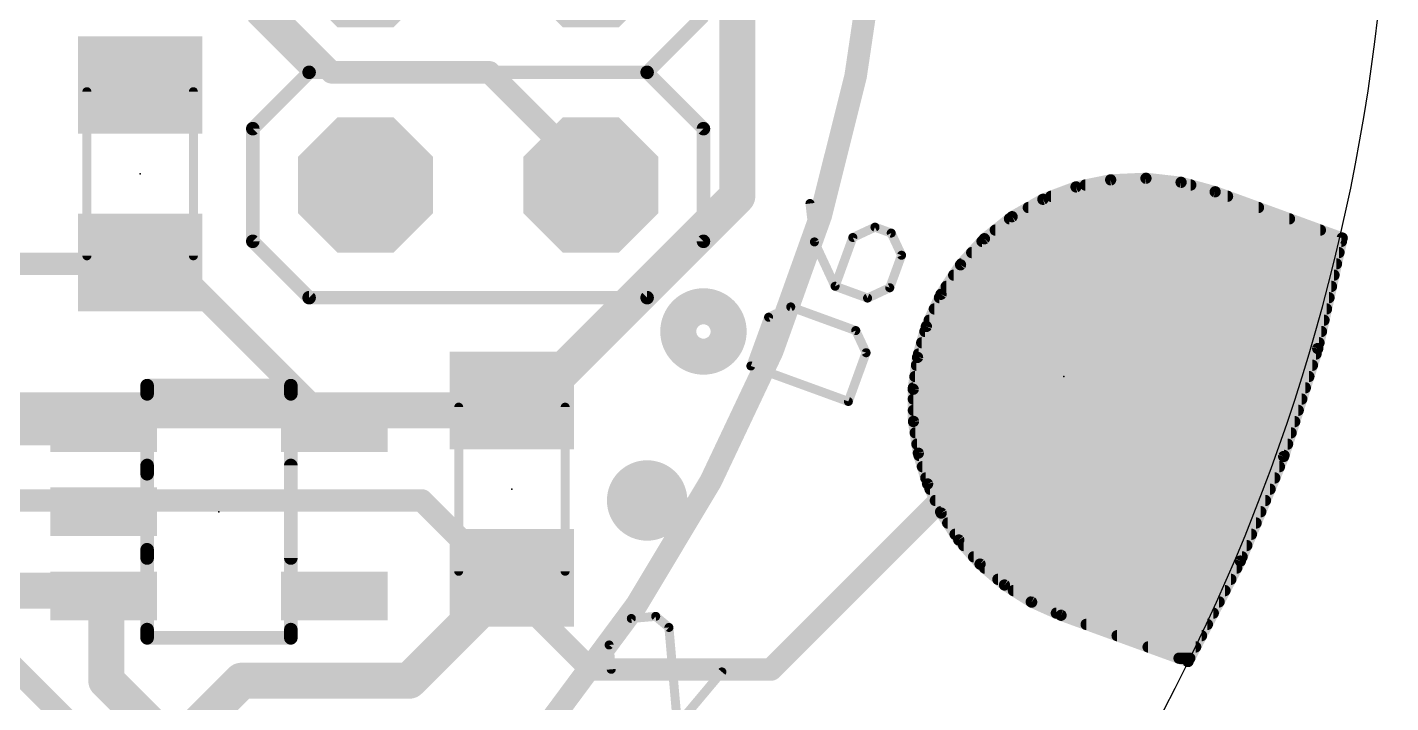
# Model space of a CAD drawing. Extents: x -22.4 to 22.3, y -22.2 to 22.2.
# Drawn here: x 6.86 to 22.23, y -10.28 to -2.67 of the extents above; entities that cross this region are included whole.
import ezdxf

# ---------------------------------------------------------------- set-up
doc = ezdxf.new("R2010")
doc.units = 0
for name, color, linetype in [('1', 12, 'CONTINUOUS'), ('16', 132, 'CONTINUOUS'), ('17', 110, 'CONTINUOUS'), ('18', 110, 'CONTINUOUS'), ('20', 53, 'CONTINUOUS'), ('21', 53, 'CONTINUOUS'), ('23', 53, 'CONTINUOUS'), ('51', 53, 'CONTINUOUS')]:
    doc.layers.add(name, color=color, linetype=linetype)

# ---------------------------------------------------------------- blocks, each defined once
blk = doc.blocks.new('RECT')
blk.add_solid([(-0.5, -0.5), (0.5, -0.5), (-0.5, 0.5), (0.5, 0.5)])
blk = doc.blocks.new('ROUNDP')
at = {"const_width": 0.5}
blk.add_lwpolyline([(0, -0.25, 1), (0, 0.25, 1), (0, -0.25)], format="xyb", dxfattribs=at)
blk = doc.blocks.new('OCTAGONP')
at = {"const_width": 0.5}
blk.add_lwpolyline([(-0.25, -0.1036), (-0.25, 0.1036), (-0.1036, 0.25), (0.1036, 0.25), (0.25, 0.1036), (0.25, -0.1036), (0.1036, -0.25), (-0.1036, -0.25), (-0.25, -0.1036), (-0.25, 0.1036)], dxfattribs=at)
blk = doc.blocks.new('ROUNDV')
at = {"const_width": 0.5}
blk.add_lwpolyline([(0, -0.25, 1), (0, 0.25, 1), (0, -0.25)], format="xyb", dxfattribs=at)

msp = doc.modelspace()

# ---------------------------------------------------------------- linework, layer by layer
at = {"layer": '1'}
for points, const_width in [([(0, -16.51, 0.4142), (16.51, 0)], 0.254), ([(18.6709, -4.4353, 1), (18.6836, -4.4976)], 0.0635), ([(18.6884, -4.4962, 1), (18.6661, -4.4367)], 0.0635), ([(18.7827, -4.4133, 1), (18.7827, -4.4768)], 0.0635), ([(19.0665, -4.3553, 1), (19.0692, -4.4187)], 0.0635), ([(19.0742, -4.4181, 1), (19.0615, -4.3559)], 0.0635), ([(19.4696, -4.3381, 1), (19.4624, -4.4011)], 0.0635), ([(19.4674, -4.4013, 1), (19.4646, -4.3379)], 0.0635), ([(19.8705, -4.3841, 1), (19.8536, -4.4453)], 0.0635), ([(19.8584, -4.4463, 1), (19.8656, -4.3832)], 0.0635), ([(19.9712, -4.4768, 1), (19.9712, -4.4133)], 0.0635), ([(18.2928, -4.5763, 1), (18.3151, -4.6358)], 0.0635), ([(18.3196, -4.6337, 1), (18.2883, -4.5784)], 0.0635), ([(18.395, -4.5403, 1), (18.395, -4.6037)], 0.0635), ([(20.257, -4.4914, 1), (20.2353, -4.5511)], 0.0635), ([(20.2376, -4.5518, 1), (20.2546, -4.4906)], 0.0635), ([(20.3856, -4.6037, 1), (20.3856, -4.5403)], 0.0635), ([(17.9272, -4.7943, 1), (17.9272, -4.8578)], 0.0635), ([(17.9414, -4.7747, 1), (17.9727, -4.8299)], 0.0635), ([(17.9768, -4.8271, 1), (17.9373, -4.7774)], 0.0635), ([(18.1396, -4.6673, 1), (18.1396, -4.7307)], 0.0635), ([(20.7345, -4.7307, 1), (20.7345, -4.6673)], 0.0635), ([(21.0835, -4.8578, 1), (21.0835, -4.7943)], 0.0635), ([(17.7676, -4.9213, 1), (17.7676, -4.9848)], 0.0635), ([(21.4324, -4.9848, 1), (21.4324, -4.9213)], 0.0635), ([(17.618, -5.0483, 1), (17.618, -5.1117)], 0.0635), ([(17.6253, -5.0256, 1), (17.6649, -5.0753)], 0.0635), ([(17.6685, -5.0719, 1), (17.6217, -5.029)], 0.0635), ([(21.7092, -5.0493, 1), (21.6472, -5.0356)], 0.0635), ([(21.6674, -5.0723, 1), (21.6891, -5.0126)], 0.0635), ([(21.6699, -5.1117, 1), (21.6699, -5.0483)], 0.0635), ([(8.2296, -5.318, 1), (8.0264, -5.318)], 0.2032), ([(8.128, -5.2545, 1), (8.128, -5.3815)], 0.127), ([(8.128, -5.3975, 1), (8.128, -5.2705)], 0.127), ([(8.5019, -5.2731, 1), (8.4121, -5.3629)], 0.127), ([(8.457, -5.3815, 1), (8.457, -5.2545)], 0.127), ([(17.5016, -5.1753, 1), (17.5016, -5.2387)], 0.0635), ([(21.6417, -5.2387, 1), (21.6417, -5.1753)], 0.0635), ([(8.0264, -5.334, 1), (8.2296, -5.334)], 0.2032), ([(17.3524, -5.3228, 1), (17.3992, -5.3657)], 0.0635), ([(17.4023, -5.3618, 1), (17.3494, -5.3267)], 0.0635), ([(17.3853, -5.3023, 1), (17.3853, -5.3658)], 0.0635), ([(21.6136, -5.3658, 1), (21.6136, -5.3023)], 0.0635), ([(17.2145, -5.5563, 1), (17.2145, -5.6197)], 0.0635), ([(17.2986, -5.4293, 1), (17.2986, -5.4928)], 0.0635), ([(21.5573, -5.6197, 1), (21.5573, -5.5563)], 0.0635), ([(21.5854, -5.4928, 1), (21.5854, -5.4293)], 0.0635), ([(17.1384, -5.6833, 1), (17.1384, -5.7467)], 0.0635), ([(17.1294, -5.6591, 1), (17.1823, -5.6942)], 0.0635), ([(17.1847, -5.6898, 1), (17.127, -5.6635)], 0.0635), ([(21.5291, -5.7467, 1), (21.5291, -5.6833)], 0.0635), ([(17.0805, -5.8103, 1), (17.0805, -5.8738)], 0.0635), ([(21.501, -5.8738, 1), (21.501, -5.8103)], 0.0635), ([(17.0211, -6.048, 1), (16.96, -6.0306)], 0.0635), ([(17.0226, -5.9373, 1), (17.0226, -6.0008)], 0.0635), ([(21.4728, -6.0008, 1), (21.4728, -5.9373)], 0.0635), ([(16.9744, -6.0643, 1), (16.9744, -6.1277)], 0.0635), ([(16.9617, -6.0262, 1), (17.0195, -6.0525)], 0.0635), ([(21.4446, -6.1277, 1), (21.4446, -6.0643)], 0.0635), ([(16.902, -6.3183, 1), (16.902, -6.3818)], 0.0635), ([(16.9382, -6.1913, 1), (16.9382, -6.2547)], 0.0635), ([(21.371, -6.2814, 1), (21.433, -6.2952)], 0.0635), ([(21.4323, -6.2978, 1), (21.3717, -6.2787)], 0.0635), ([(21.3826, -6.3818, 1), (21.3826, -6.3183)], 0.0635), ([(21.4165, -6.2547, 1), (21.4165, -6.1913)], 0.0635), ([(16.8791, -6.4453, 1), (16.8791, -6.5088)], 0.0635), ([(16.8607, -6.3791, 1), (16.9218, -6.3965)], 0.0635), ([(16.9227, -6.3921, 1), (16.8598, -6.3836)], 0.0635), ([(21.3425, -6.5088, 1), (21.3425, -6.4453)], 0.0635), ([(16.8619, -6.5723, 1), (16.8619, -6.6357)], 0.0635), ([(21.3025, -6.6357, 1), (21.3025, -6.5723)], 0.0635), ([(16.8742, -6.7467, 1), (16.8107, -6.7472)], 0.0635), ([(16.811, -6.7427, 1), (16.874, -6.7512)], 0.0635), ([(16.8447, -6.6993, 1), (16.8447, -6.7628)], 0.0635), ([(21.2624, -6.7628, 1), (21.2624, -6.6993)], 0.0635), ([(16.8434, -6.8263, 1), (16.8434, -6.8898)], 0.0635), ([(21.2224, -6.8898, 1), (21.2224, -6.8263)], 0.0635), ([(7.717, -7.2796, 1), (7.717, -7.0764)], 0.2032), ([(10.2721, -7.2229, 1), (10.3619, -7.1331)], 0.127), ([(16.8444, -6.9533, 1), (16.8444, -7.0168)], 0.0635), ([(16.8768, -7.1046, 1), (16.814, -7.1141)], 0.0635), ([(16.8458, -7.0803, 1), (16.8458, -7.1437)], 0.0635), ([(21.1423, -7.1437, 1), (21.1423, -7.0803)], 0.0635), ([(21.1823, -7.0168, 1), (21.1823, -6.9533)], 0.0635), ([(16.8136, -7.1096, 1), (16.8771, -7.1091)], 0.0635), ([(16.8651, -7.2073, 1), (16.8651, -7.2708)], 0.0635), ([(21.1023, -7.2708, 1), (21.1023, -7.2073)], 0.0635), ([(16.8844, -7.3343, 1), (16.8844, -7.3978)], 0.0635), ([(21.0622, -7.3978, 1), (21.0622, -7.3343)], 0.0635), ([(16.9302, -7.4585, 1), (16.8694, -7.4768)], 0.0635), ([(16.8684, -7.4724, 1), (16.9312, -7.4629)], 0.0635), ([(16.9075, -7.4613, 1), (16.9075, -7.5248)], 0.0635), ([(20.988, -7.4957, 1), (21.0486, -7.5148)], 0.0635), ([(21.0476, -7.5174, 1), (20.989, -7.4931)], 0.0635), ([(21.0222, -7.5248, 1), (21.0222, -7.4613)], 0.0635), ([(16.9458, -7.5883, 1), (16.9458, -7.6517)], 0.0635), ([(16.9842, -7.7153, 1), (16.9842, -7.7788)], 0.0635), ([(20.9182, -7.7788, 1), (20.9182, -7.7153)], 0.0635), ([(20.9708, -7.6517, 1), (20.9708, -7.5883)], 0.0635), ([(17.0334, -7.8011, 1), (16.9759, -7.828)], 0.0635), ([(16.9743, -7.8237, 1), (17.035, -7.8054)], 0.0635), ([(17.0324, -7.8423, 1), (17.0324, -7.9058)], 0.0635), ([(20.8656, -7.9058, 1), (20.8656, -7.8423)], 0.0635), ([(17.0916, -7.9693, 1), (17.0916, -8.0328)], 0.0635), ([(20.813, -8.0328, 1), (20.813, -7.9693)], 0.0635), ([(17.1508, -8.0962, 1), (17.1508, -8.1598)], 0.0635), ([(17.1844, -8.1256, 1), (17.1312, -8.1604)], 0.0635), ([(17.129, -8.1564, 1), (17.1866, -8.1296)], 0.0635), ([(20.7604, -8.1598, 1), (20.7604, -8.0962)], 0.0635), ([(17.231, -8.2233, 1), (17.231, -8.2868)], 0.0635), ([(20.7078, -8.2868, 1), (20.7078, -8.2233)], 0.0635), ([(17.3141, -8.3502, 1), (17.3141, -8.4138)], 0.0635), ([(17.38, -8.4253, 1), (17.3323, -8.4673)], 0.0635), ([(17.3296, -8.4637, 1), (17.3827, -8.4289)], 0.0635), ([(17.4114, -8.4772, 1), (17.4114, -8.5408)], 0.0635), ([(20.6026, -8.5408, 1), (20.6026, -8.4772)], 0.0635), ([(20.6552, -8.4138, 1), (20.6552, -8.3502)], 0.0635), ([(17.5232, -8.6043, 1), (17.5232, -8.6678)], 0.0635), ([(20.5499, -8.6678, 1), (20.5499, -8.6043)], 0.0635), ([(12.3908, -8.9458, 1), (12.2472, -8.8022)], 0.2032), ([(17.6162, -8.6941, 1), (17.575, -8.7425)], 0.0635), ([(17.5718, -8.7393, 1), (17.6195, -8.6973)], 0.0635), ([(17.6481, -8.7312, 1), (17.6481, -8.7948)], 0.0635), ([(20.489, -8.7948, 1), (20.489, -8.7312)], 0.0635), ([(20.5006, -8.6721, 1), (20.5593, -8.6964)], 0.0635), ([(20.5581, -8.6989, 1), (20.5018, -8.6696)], 0.0635), ([(7.747, -8.9154, 1), (7.747, -9.1186)], 0.2032), ([(7.8486, -9.017, 1), (7.6454, -9.017)], 0.2032), ([(7.7919, -9.0619, 1), (7.7021, -8.9721)], 0.127), ([(7.747, -9.1186, 1), (7.747, -8.9154)], 0.2032), ([(7.874, -9.1186, 1), (7.874, -8.9154)], 0.2032), ([(17.797, -8.8582, 1), (17.797, -8.9218)], 0.0635), ([(17.8883, -8.9266, 1), (17.8544, -8.9803)], 0.0635), ([(17.8508, -8.9776, 1), (17.892, -8.9293)], 0.0635), ([(20.4229, -8.9218, 1), (20.4229, -8.8582)], 0.0635), ([(7.7805, -9.047, 1), (7.6535, -9.047)], 0.127), ([(7.6721, -9.0021, 1), (7.7619, -9.0919)], 0.127), ([(7.6535, -9.078, 1), (7.7805, -9.078)], 0.127), ([(17.972, -8.9853, 1), (17.972, -9.0488)], 0.0635), ([(20.3567, -9.0488, 1), (20.3567, -8.9853)], 0.0635), ([(18.1731, -9.1122, 1), (18.1731, -9.1758)], 0.0635), ([(18.1908, -9.118, 1), (18.1649, -9.1759)], 0.0635), ([(18.1609, -9.1738, 1), (18.1948, -9.1201)], 0.0635), ([(18.4553, -9.2393, 1), (18.4553, -9.3028)], 0.0635), ([(20.2245, -9.3028, 1), (20.2245, -9.2393)], 0.0635), ([(20.2906, -9.1758, 1), (20.2906, -9.1122)], 0.0635), ([(18.5195, -9.265, 1), (18.4978, -9.3247)], 0.0635), ([(18.4957, -9.3239, 1), (18.5216, -9.2659)], 0.0635), ([(18.792, -9.3662, 1), (18.792, -9.4298)], 0.0635), ([(20.1584, -9.4298, 1), (20.1584, -9.3662)], 0.0635), ([(19.1409, -9.4932, 1), (19.1409, -9.5568)], 0.0635), ([(20.0923, -9.5568, 1), (20.0923, -9.4932)], 0.0635), ([(19.4898, -9.6203, 1), (19.4898, -9.6838)], 0.0635), ([(20.0262, -9.6838, 1), (20.0262, -9.6203)], 0.0635), ([(7.8188, -9.9612, 1), (7.6752, -10.1048)], 0.2032), ([(9.271, -9.9314, 1), (9.271, -10.1346)], 0.2032), ([(9.3428, -10.1048, 1), (9.1992, -9.9612)], 0.2032), ([(11.16, -10.1346, 1), (11.16, -9.9314)], 0.2032), ([(19.8388, -9.7472, 1), (19.8388, -9.8108)], 0.0635), ([(19.9126, -9.8015, 1), (19.9689, -9.8308)], 0.0635), ([(19.9299, -9.8459, 1), (19.9516, -9.7863)], 0.0635), ([(19.9601, -9.8108, 1), (19.9601, -9.7472)], 0.0635), ([(7.6454, -10.033, 1), (7.8486, -10.033)], 0.2032), ([(11.0882, -9.9612, 1), (11.2318, -10.1048)], 0.2032)]:
    msp.add_lwpolyline(points, format="xyb", dxfattribs=dict(at, const_width=const_width))
for points, const_width in [([(18.6773, -4.4665), (18.3039, -4.606)], 0.127), ([(19.0678, -4.387), (18.6773, -4.4665)], 0.127), ([(18.7827, -4.445), (19.9712, -4.445)], 0.127), ([(19.466, -4.3696), (19.0678, -4.387)], 0.127), ([(19.862, -4.4147), (19.466, -4.3696)], 0.127), ([(20.2461, -4.5212), (19.862, -4.4147)], 0.127), ([(18.3039, -4.606), (17.957, -4.8023)], 0.127), ([(18.395, -4.572), (20.3856, -4.572)], 0.127), ([(21.6782, -5.0425), (20.2461, -4.5212)], 0.127), ([(17.957, -4.8023), (17.6451, -5.0504)], 0.127), ([(17.9272, -4.826), (21.0835, -4.826)], 0.127), ([(18.1396, -4.699), (20.7345, -4.699)], 0.127), ([(17.7676, -4.953), (21.4324, -4.953)], 0.127), ([(17.6451, -5.0504), (17.3758, -5.3443)], 0.127), ([(17.618, -5.08), (21.6699, -5.08)], 0.127), ([(21.402, -6.2883), (21.6782, -5.0425)], 0.127), ([(6.096, -5.334), (8.128, -5.334)], 0.254), ([(8.128, -5.334), (8.128, -5.318)], 0.4064), ([(8.457, -5.318), (8.128, -5.318)], 0.254), ([(10.317, -7.178), (8.457, -5.318)], 0.254), ([(17.5016, -5.207), (21.6417, -5.207)], 0.127), ([(17.3758, -5.3443), (17.1559, -5.6766)], 0.127), ([(17.3853, -5.334), (21.6136, -5.334)], 0.127), ([(17.2145, -5.588), (21.5573, -5.588)], 0.127), ([(17.2986, -5.461), (21.5854, -5.461)], 0.127), ([(17.1559, -5.6766), (16.9906, -6.0393)], 0.127), ([(17.1384, -5.715), (21.5291, -5.715)], 0.127), ([(17.0805, -5.842), (21.501, -5.842)], 0.127), ([(16.9906, -6.0393), (16.8912, -6.3878)], 0.127), ([(17.0226, -5.969), (21.4728, -5.969)], 0.127), ([(16.9744, -6.096), (21.4446, -6.096)], 0.127), ([(16.902, -6.35), (21.3826, -6.35)], 0.127), ([(16.9382, -6.223), (21.4165, -6.223)], 0.127), ([(21.0183, -7.5053), (21.402, -6.2883)], 0.127), ([(16.8912, -6.3878), (16.8425, -6.747)], 0.127), ([(16.8791, -6.477), (21.3425, -6.477)], 0.127), ([(16.8619, -6.604), (21.3025, -6.604)], 0.127), ([(16.8425, -6.747), (16.8454, -7.1094)], 0.127), ([(16.8447, -6.731), (21.2624, -6.731)], 0.127), ([(16.8434, -6.858), (21.2224, -6.858)], 0.127), ([(6.604, -7.178), (7.717, -7.178)], 0.4064), ([(16.8444, -6.985), (21.1823, -6.985)], 0.127), ([(16.8454, -7.1094), (16.8998, -7.4676)], 0.127), ([(16.8458, -7.112), (21.1423, -7.112)], 0.127), ([(16.8651, -7.239), (21.1023, -7.239)], 0.127), ([(16.8844, -7.366), (21.0622, -7.366)], 0.127), ([(16.8998, -7.4676), (17.0047, -7.8145)], 0.127), ([(16.9075, -7.493), (21.0222, -7.493)], 0.127), ([(20.53, -8.6842), (21.0183, -7.5053)], 0.127), ([(16.9458, -7.62), (20.9708, -7.62)], 0.127), ([(16.9842, -7.747), (20.9182, -7.747)], 0.127), ([(17.0047, -7.8145), (17.1578, -8.143)], 0.127), ([(17.0324, -7.874), (20.8656, -7.874)], 0.127), ([(17.0916, -8.001), (20.813, -8.001)], 0.127), ([(17.1508, -8.128), (20.7604, -8.128)], 0.127), ([(17.1578, -8.143), (17.3561, -8.4463)], 0.127), ([(17.231, -8.255), (20.7078, -8.255)], 0.127), ([(17.3141, -8.382), (20.6552, -8.382)], 0.127), ([(17.3561, -8.4463), (17.5956, -8.7183)], 0.127), ([(17.4114, -8.509), (20.6026, -8.509)], 0.127), ([(17.5232, -8.636), (20.5499, -8.636)], 0.127), ([(11.16, -10.033), (12.319, -8.874)], 0.4064), ([(17.5956, -8.7183), (17.8714, -8.9534)], 0.127), ([(17.6481, -8.763), (20.489, -8.763)], 0.127), ([(19.9407, -9.8161), (20.53, -8.6842)], 0.127), ([(7.747, -9.017), (6.604, -9.017)], 0.4064), ([(7.874, -9.017), (7.747, -9.017)], 0.4064), ([(7.747, -9.017), (7.747, -10.033)], 0.4064), ([(7.747, -9.017), (7.717, -9.047)], 0.254), ([(17.797, -8.89), (20.4229, -8.89)], 0.127), ([(17.8714, -8.9534), (18.1778, -9.1469)], 0.127), ([(7.717, -9.047), (7.717, -9.078)], 0.254), ([(17.972, -9.017), (20.3567, -9.017)], 0.127), ([(18.1731, -9.144), (20.2906, -9.144)], 0.127), ([(18.1778, -9.1469), (18.5087, -9.2949)], 0.127), ([(18.4553, -9.271), (20.2245, -9.271)], 0.127), ([(18.5087, -9.2949), (19.9407, -9.8161)], 0.127), ([(18.792, -9.398), (20.1584, -9.398)], 0.127), ([(19.1409, -9.525), (20.0923, -9.525)], 0.127), ([(19.4898, -9.652), (20.0262, -9.652)], 0.127), ([(7.747, -10.033), (8.509, -10.795)], 0.4064), ([(8.509, -10.795), (9.271, -10.033)], 0.4064), ([(9.271, -10.033), (11.16, -10.033)], 0.4064), ([(19.8388, -9.779), (19.9601, -9.779)], 0.127)]:
    msp.add_lwpolyline(points, dxfattribs=dict(at, const_width=const_width))
at = {"layer": '16'}
for points, const_width in [([(14.859, -4.572), (14.859, 6.096)], 0.4064), ([(8.509, -1.397), (10.287, -3.175)], 0.254), ([(10.287, -3.175), (12.065, -3.175)], 0.254), ([(12.065, -3.175), (13.208, -4.318)], 0.254), ([(13.208, -4.318), (13.208, -4.445)], 0.254), ([(12.446, -6.985), (14.859, -4.572)], 0.4064), ([(18.6773, -4.4665), (18.3039, -4.606)], 0.127), ([(19.0678, -4.387), (18.6773, -4.4665)], 0.127), ([(18.7827, -4.445), (19.9712, -4.445)], 0.127), ([(19.466, -4.3696), (19.0678, -4.387)], 0.127), ([(19.862, -4.4147), (19.466, -4.3696)], 0.127), ([(20.2461, -4.5212), (19.862, -4.4147)], 0.127), ([(18.3039, -4.606), (17.957, -4.8023)], 0.127), ([(18.395, -4.572), (20.3856, -4.572)], 0.127), ([(21.6782, -5.0425), (20.2461, -4.5212)], 0.127), ([(17.957, -4.8023), (17.6451, -5.0504)], 0.127), ([(17.9272, -4.826), (21.0835, -4.826)], 0.127), ([(18.1396, -4.699), (20.7345, -4.699)], 0.127), ([(17.7676, -4.953), (21.4324, -4.953)], 0.127), ([(17.6451, -5.0504), (17.3758, -5.3443)], 0.127), ([(17.618, -5.08), (21.6699, -5.08)], 0.127), ([(21.402, -6.2883), (21.6782, -5.0425)], 0.127), ([(17.5016, -5.207), (21.6417, -5.207)], 0.127), ([(17.3758, -5.3443), (17.1559, -5.6766)], 0.127), ([(17.3853, -5.334), (21.6136, -5.334)], 0.127), ([(17.2145, -5.588), (21.5573, -5.588)], 0.127), ([(17.2986, -5.461), (21.5854, -5.461)], 0.127), ([(17.1559, -5.6766), (16.9906, -6.0393)], 0.127), ([(17.1384, -5.715), (21.5291, -5.715)], 0.127), ([(17.0805, -5.842), (21.501, -5.842)], 0.127), ([(16.9906, -6.0393), (16.8912, -6.3878)], 0.127), ([(17.0226, -5.969), (21.4728, -5.969)], 0.127), ([(16.9744, -6.096), (21.4446, -6.096)], 0.127), ([(16.902, -6.35), (21.3826, -6.35)], 0.127), ([(16.9382, -6.223), (21.4165, -6.223)], 0.127), ([(21.0183, -7.5053), (21.402, -6.2883)], 0.127), ([(16.8912, -6.3878), (16.8425, -6.747)], 0.127), ([(16.8791, -6.477), (21.3425, -6.477)], 0.127), ([(15.24, -9.906), (18.542, -6.604)], 0.254), ([(16.8619, -6.604), (21.3025, -6.604)], 0.127), ([(18.542, -6.604), (18.669, -6.604)], 0.254), ([(16.8425, -6.747), (16.8454, -7.1094)], 0.127), ([(16.8447, -6.731), (21.2624, -6.731)], 0.127), ([(5.461, -6.985), (12.446, -6.985)], 0.4064), ([(16.8434, -6.858), (21.2224, -6.858)], 0.127), ([(16.8444, -6.985), (21.1823, -6.985)], 0.127), ([(16.8454, -7.1094), (16.8998, -7.4676)], 0.127), ([(16.8458, -7.112), (21.1423, -7.112)], 0.127), ([(16.8651, -7.239), (21.1023, -7.239)], 0.127), ([(16.8844, -7.366), (21.0622, -7.366)], 0.127), ([(16.8998, -7.4676), (17.0047, -7.8145)], 0.127), ([(16.9075, -7.493), (21.0222, -7.493)], 0.127), ([(20.53, -8.6842), (21.0183, -7.5053)], 0.127), ([(16.9458, -7.62), (20.9708, -7.62)], 0.127), ([(16.9842, -7.747), (20.9182, -7.747)], 0.127), ([(17.0047, -7.8145), (17.1578, -8.143)], 0.127), ([(17.0324, -7.874), (20.8656, -7.874)], 0.127), ([(11.303, -8.001), (4.699, -8.001)], 0.254), ([(11.303, -8.001), (13.208, -9.906)], 0.254), ([(17.0916, -8.001), (20.813, -8.001)], 0.127), ([(17.1508, -8.128), (20.7604, -8.128)], 0.127), ([(17.1578, -8.143), (17.3561, -8.4463)], 0.127), ([(17.231, -8.255), (20.7078, -8.255)], 0.127), ([(9.525, -12.7), (5.334, -8.509)], 0.254), ([(17.3141, -8.382), (20.6552, -8.382)], 0.127), ([(17.3561, -8.4463), (17.5956, -8.7183)], 0.127), ([(17.4114, -8.509), (20.6026, -8.509)], 0.127), ([(17.5232, -8.636), (20.5499, -8.636)], 0.127), ([(17.5956, -8.7183), (17.8714, -8.9534)], 0.127), ([(17.6481, -8.763), (20.489, -8.763)], 0.127), ([(19.9407, -9.8161), (20.53, -8.6842)], 0.127), ([(17.797, -8.89), (20.4229, -8.89)], 0.127), ([(17.8714, -8.9534), (18.1778, -9.1469)], 0.127), ([(17.972, -9.017), (20.3567, -9.017)], 0.127), ([(18.1731, -9.144), (20.2906, -9.144)], 0.127), ([(18.1778, -9.1469), (18.5087, -9.2949)], 0.127), ([(18.4553, -9.271), (20.2245, -9.271)], 0.127), ([(18.5087, -9.2949), (19.9407, -9.8161)], 0.127), ([(18.792, -9.398), (20.1584, -9.398)], 0.127), ([(19.1409, -9.525), (20.0923, -9.525)], 0.127), ([(19.4898, -9.652), (20.0262, -9.652)], 0.127), ([(13.208, -9.906), (15.24, -9.906)], 0.254), ([(19.8388, -9.779), (19.9601, -9.779)], 0.127)]:
    msp.add_lwpolyline(points, dxfattribs=dict(at, const_width=const_width))
for points, const_width in [([(0, -16.51, 0.4142), (16.51, 0)], 0.254), ([(10.287, -3.1115, 1), (10.287, -3.2385)], 0.127), ([(10.2421, -3.2199, 1), (10.3319, -3.1301)], 0.127), ([(12.1099, -3.1301, 1), (12.0201, -3.2199)], 0.127), ([(12.065, -3.2385, 1), (12.065, -3.1115)], 0.127), ([(13.2715, -4.318, 1), (13.1445, -4.318)], 0.127), ([(13.1631, -4.3629, 1), (13.2529, -4.2731)], 0.127), ([(13.1445, -4.445, 1), (13.2715, -4.445)], 0.127), ([(14.9308, -4.6438, 1), (14.7872, -4.5002)], 0.2032), ([(18.6709, -4.4353, 1), (18.6836, -4.4976)], 0.0635), ([(18.6884, -4.4962, 1), (18.6661, -4.4367)], 0.0635), ([(18.7827, -4.4133, 1), (18.7827, -4.4768)], 0.0635), ([(19.0665, -4.3553, 1), (19.0692, -4.4187)], 0.0635), ([(19.0742, -4.4181, 1), (19.0615, -4.3559)], 0.0635), ([(19.4696, -4.3381, 1), (19.4624, -4.4011)], 0.0635), ([(19.4674, -4.4013, 1), (19.4646, -4.3379)], 0.0635), ([(19.8705, -4.3841, 1), (19.8536, -4.4453)], 0.0635), ([(19.8584, -4.4463, 1), (19.8656, -4.3832)], 0.0635), ([(19.9712, -4.4768, 1), (19.9712, -4.4133)], 0.0635), ([(14.7574, -4.572, 1), (14.9606, -4.572)], 0.2032), ([(18.2928, -4.5763, 1), (18.3151, -4.6358)], 0.0635), ([(18.3196, -4.6337, 1), (18.2883, -4.5784)], 0.0635), ([(18.395, -4.5403, 1), (18.395, -4.6037)], 0.0635), ([(20.257, -4.4914, 1), (20.2353, -4.5511)], 0.0635), ([(20.2376, -4.5518, 1), (20.2546, -4.4906)], 0.0635), ([(20.3856, -4.6037, 1), (20.3856, -4.5403)], 0.0635), ([(17.9272, -4.7943, 1), (17.9272, -4.8578)], 0.0635), ([(17.9414, -4.7747, 1), (17.9727, -4.8299)], 0.0635), ([(17.9768, -4.8271, 1), (17.9373, -4.7774)], 0.0635), ([(18.1396, -4.6673, 1), (18.1396, -4.7307)], 0.0635), ([(20.7345, -4.7307, 1), (20.7345, -4.6673)], 0.0635), ([(21.0835, -4.8578, 1), (21.0835, -4.7943)], 0.0635), ([(17.7676, -4.9213, 1), (17.7676, -4.9848)], 0.0635), ([(21.4324, -4.9848, 1), (21.4324, -4.9213)], 0.0635), ([(17.618, -5.0483, 1), (17.618, -5.1117)], 0.0635), ([(17.6253, -5.0256, 1), (17.6649, -5.0753)], 0.0635), ([(17.6685, -5.0719, 1), (17.6217, -5.029)], 0.0635), ([(21.7092, -5.0493, 1), (21.6472, -5.0356)], 0.0635), ([(21.6674, -5.0723, 1), (21.6891, -5.0126)], 0.0635), ([(21.6699, -5.1117, 1), (21.6699, -5.0483)], 0.0635), ([(17.5016, -5.1753, 1), (17.5016, -5.2387)], 0.0635), ([(21.6417, -5.2387, 1), (21.6417, -5.1753)], 0.0635), ([(17.3524, -5.3228, 1), (17.3992, -5.3657)], 0.0635), ([(17.4023, -5.3618, 1), (17.3494, -5.3267)], 0.0635), ([(17.3853, -5.3023, 1), (17.3853, -5.3658)], 0.0635), ([(21.6136, -5.3658, 1), (21.6136, -5.3023)], 0.0635), ([(17.2145, -5.5563, 1), (17.2145, -5.6197)], 0.0635), ([(17.2986, -5.4293, 1), (17.2986, -5.4928)], 0.0635), ([(21.5573, -5.6197, 1), (21.5573, -5.5563)], 0.0635), ([(21.5854, -5.4928, 1), (21.5854, -5.4293)], 0.0635), ([(17.1384, -5.6833, 1), (17.1384, -5.7467)], 0.0635), ([(17.1294, -5.6591, 1), (17.1823, -5.6942)], 0.0635), ([(17.1847, -5.6898, 1), (17.127, -5.6635)], 0.0635), ([(21.5291, -5.7467, 1), (21.5291, -5.6833)], 0.0635), ([(17.0805, -5.8103, 1), (17.0805, -5.8738)], 0.0635), ([(21.501, -5.8738, 1), (21.501, -5.8103)], 0.0635), ([(17.0211, -6.048, 1), (16.96, -6.0306)], 0.0635), ([(17.0226, -5.9373, 1), (17.0226, -6.0008)], 0.0635), ([(21.4728, -6.0008, 1), (21.4728, -5.9373)], 0.0635), ([(16.9744, -6.0643, 1), (16.9744, -6.1277)], 0.0635), ([(16.9617, -6.0262, 1), (17.0195, -6.0525)], 0.0635), ([(21.4446, -6.1277, 1), (21.4446, -6.0643)], 0.0635), ([(16.902, -6.3183, 1), (16.902, -6.3818)], 0.0635), ([(16.9382, -6.1913, 1), (16.9382, -6.2547)], 0.0635), ([(21.371, -6.2814, 1), (21.433, -6.2952)], 0.0635), ([(21.4323, -6.2978, 1), (21.3717, -6.2787)], 0.0635), ([(21.3826, -6.3818, 1), (21.3826, -6.3183)], 0.0635), ([(21.4165, -6.2547, 1), (21.4165, -6.1913)], 0.0635), ([(16.8791, -6.4453, 1), (16.8791, -6.5088)], 0.0635), ([(16.8607, -6.3791, 1), (16.9218, -6.3965)], 0.0635), ([(16.9227, -6.3921, 1), (16.8598, -6.3836)], 0.0635), ([(21.3425, -6.5088, 1), (21.3425, -6.4453)], 0.0635), ([(16.8619, -6.5723, 1), (16.8619, -6.6357)], 0.0635), ([(18.542, -6.5405, 1), (18.542, -6.6675)], 0.127), ([(18.5869, -6.6489, 1), (18.4971, -6.5591)], 0.127), ([(18.669, -6.6675, 1), (18.669, -6.5405)], 0.127), ([(21.3025, -6.6357, 1), (21.3025, -6.5723)], 0.0635), ([(16.8742, -6.7467, 1), (16.8107, -6.7472)], 0.0635), ([(16.811, -6.7427, 1), (16.874, -6.7512)], 0.0635), ([(16.8447, -6.6993, 1), (16.8447, -6.7628)], 0.0635), ([(21.2624, -6.7628, 1), (21.2624, -6.6993)], 0.0635), ([(12.3742, -6.9132, 1), (12.5178, -7.0568)], 0.2032), ([(12.446, -7.0866, 1), (12.446, -6.8834)], 0.2032), ([(16.8434, -6.8263, 1), (16.8434, -6.8898)], 0.0635), ([(21.2224, -6.8898, 1), (21.2224, -6.8263)], 0.0635), ([(16.8444, -6.9533, 1), (16.8444, -7.0168)], 0.0635), ([(16.8768, -7.1046, 1), (16.814, -7.1141)], 0.0635), ([(16.8458, -7.0803, 1), (16.8458, -7.1437)], 0.0635), ([(21.1423, -7.1437, 1), (21.1423, -7.0803)], 0.0635), ([(21.1823, -7.0168, 1), (21.1823, -6.9533)], 0.0635), ([(16.8136, -7.1096, 1), (16.8771, -7.1091)], 0.0635), ([(16.8651, -7.2073, 1), (16.8651, -7.2708)], 0.0635), ([(21.1023, -7.2708, 1), (21.1023, -7.2073)], 0.0635), ([(16.8844, -7.3343, 1), (16.8844, -7.3978)], 0.0635), ([(21.0622, -7.3978, 1), (21.0622, -7.3343)], 0.0635), ([(16.9302, -7.4585, 1), (16.8694, -7.4768)], 0.0635), ([(16.8684, -7.4724, 1), (16.9312, -7.4629)], 0.0635), ([(16.9075, -7.4613, 1), (16.9075, -7.5248)], 0.0635), ([(20.988, -7.4957, 1), (21.0486, -7.5148)], 0.0635), ([(21.0476, -7.5174, 1), (20.989, -7.4931)], 0.0635), ([(21.0222, -7.5248, 1), (21.0222, -7.4613)], 0.0635), ([(16.9458, -7.5883, 1), (16.9458, -7.6517)], 0.0635), ([(16.9842, -7.7153, 1), (16.9842, -7.7788)], 0.0635), ([(20.9182, -7.7788, 1), (20.9182, -7.7153)], 0.0635), ([(20.9708, -7.6517, 1), (20.9708, -7.5883)], 0.0635), ([(17.0334, -7.8011, 1), (16.9759, -7.828)], 0.0635), ([(16.9743, -7.8237, 1), (17.035, -7.8054)], 0.0635), ([(17.0324, -7.8423, 1), (17.0324, -7.9058)], 0.0635), ([(20.8656, -7.9058, 1), (20.8656, -7.8423)], 0.0635), ([(11.3479, -7.9561, 1), (11.2581, -8.0459)], 0.127), ([(11.303, -8.0645, 1), (11.303, -7.9375)], 0.127), ([(17.0916, -7.9693, 1), (17.0916, -8.0328)], 0.0635), ([(20.813, -8.0328, 1), (20.813, -7.9693)], 0.0635), ([(17.1508, -8.0962, 1), (17.1508, -8.1598)], 0.0635), ([(17.1844, -8.1256, 1), (17.1312, -8.1604)], 0.0635), ([(17.129, -8.1564, 1), (17.1866, -8.1296)], 0.0635), ([(20.7604, -8.1598, 1), (20.7604, -8.0962)], 0.0635), ([(17.231, -8.2233, 1), (17.231, -8.2868)], 0.0635), ([(20.7078, -8.2868, 1), (20.7078, -8.2233)], 0.0635), ([(17.3141, -8.3502, 1), (17.3141, -8.4138)], 0.0635), ([(17.38, -8.4253, 1), (17.3323, -8.4673)], 0.0635), ([(17.3296, -8.4637, 1), (17.3827, -8.4289)], 0.0635), ([(17.4114, -8.4772, 1), (17.4114, -8.5408)], 0.0635), ([(20.6026, -8.5408, 1), (20.6026, -8.4772)], 0.0635), ([(20.6552, -8.4138, 1), (20.6552, -8.3502)], 0.0635), ([(17.5232, -8.6043, 1), (17.5232, -8.6678)], 0.0635), ([(20.5499, -8.6678, 1), (20.5499, -8.6043)], 0.0635), ([(17.6162, -8.6941, 1), (17.575, -8.7425)], 0.0635), ([(17.5718, -8.7393, 1), (17.6195, -8.6973)], 0.0635), ([(17.6481, -8.7312, 1), (17.6481, -8.7948)], 0.0635), ([(20.489, -8.7948, 1), (20.489, -8.7312)], 0.0635), ([(20.5006, -8.6721, 1), (20.5593, -8.6964)], 0.0635), ([(20.5581, -8.6989, 1), (20.5018, -8.6696)], 0.0635), ([(17.797, -8.8582, 1), (17.797, -8.9218)], 0.0635), ([(17.8883, -8.9266, 1), (17.8544, -8.9803)], 0.0635), ([(17.8508, -8.9776, 1), (17.892, -8.9293)], 0.0635), ([(20.4229, -8.9218, 1), (20.4229, -8.8582)], 0.0635), ([(17.972, -8.9853, 1), (17.972, -9.0488)], 0.0635), ([(20.3567, -9.0488, 1), (20.3567, -8.9853)], 0.0635), ([(18.1731, -9.1122, 1), (18.1731, -9.1758)], 0.0635), ([(18.1908, -9.118, 1), (18.1649, -9.1759)], 0.0635), ([(18.1609, -9.1738, 1), (18.1948, -9.1201)], 0.0635), ([(18.4553, -9.2393, 1), (18.4553, -9.3028)], 0.0635), ([(20.2245, -9.3028, 1), (20.2245, -9.2393)], 0.0635), ([(20.2906, -9.1758, 1), (20.2906, -9.1122)], 0.0635), ([(18.5195, -9.265, 1), (18.4978, -9.3247)], 0.0635), ([(18.4957, -9.3239, 1), (18.5216, -9.2659)], 0.0635), ([(18.792, -9.3662, 1), (18.792, -9.4298)], 0.0635), ([(20.1584, -9.4298, 1), (20.1584, -9.3662)], 0.0635), ([(19.1409, -9.4932, 1), (19.1409, -9.5568)], 0.0635), ([(20.0923, -9.5568, 1), (20.0923, -9.4932)], 0.0635), ([(19.4898, -9.6203, 1), (19.4898, -9.6838)], 0.0635), ([(20.0262, -9.6838, 1), (20.0262, -9.6203)], 0.0635), ([(13.208, -9.8425, 1), (13.208, -9.9695)], 0.127), ([(13.1631, -9.9509, 1), (13.2529, -9.8611)], 0.127), ([(15.1951, -9.8611, 1), (15.2849, -9.9509)], 0.127), ([(15.24, -9.9695, 1), (15.24, -9.8425)], 0.127), ([(19.8388, -9.7472, 1), (19.8388, -9.8108)], 0.0635), ([(19.9126, -9.8015, 1), (19.9689, -9.8308)], 0.0635), ([(19.9299, -9.8459, 1), (19.9516, -9.7863)], 0.0635), ([(19.9601, -9.8108, 1), (19.9601, -9.7472)], 0.0635)]:
    msp.add_lwpolyline(points, format="xyb", dxfattribs=dict(at, const_width=const_width))
at = {"layer": '20'}
msp.add_arc((0, 0), 22.225, 270, 0, dxfattribs=at)
at = {"layer": '21', "const_width": 0.1524}
for points in [[(10.033, -3.175), (9.398, -2.54)], [(13.843, -3.175), (14.478, -2.54)], [(9.398, -3.81), (10.033, -3.175)], [(10.033, -3.175), (13.843, -3.175)], [(14.478, -3.81), (13.843, -3.175)], [(9.398, -5.08), (9.398, -3.81)], [(14.478, -5.08), (14.478, -3.81)], [(10.033, -5.715), (9.398, -5.08)], [(13.843, -5.715), (14.478, -5.08)], [(13.843, -5.715), (10.033, -5.715)], [(8.207, -6.706), (9.827, -6.706)], [(8.207, -6.8), (8.207, -6.706)], [(9.827, -6.706), (9.827, -6.8)], [(8.207, -7.7), (8.207, -7.606)], [(9.827, -7.606), (9.827, -8.65)], [(8.207, -8.65), (8.207, -8.556)], [(8.207, -9.55), (8.207, -9.456)], [(9.827, -9.55), (8.207, -9.55)], [(9.827, -9.456), (9.827, -9.55)]]:
    msp.add_lwpolyline(points, dxfattribs=at)
at = {"layer": '21'}
for points, const_width in [([(10.033, -3.1369, 1), (10.033, -3.2131)], 0.0762), ([(10.0599, -3.2019, 1), (10.0061, -3.1481)], 0.0762), ([(10.0061, -3.2019, 1), (10.0599, -3.1481)], 0.0762), ([(13.8699, -3.1481, 1), (13.8161, -3.2019)], 0.0762), ([(13.8161, -3.1481, 1), (13.8699, -3.2019)], 0.0762), ([(13.843, -3.2131, 1), (13.843, -3.1369)], 0.0762), ([(9.4361, -3.81, 1), (9.3599, -3.81)], 0.0762), ([(9.3711, -3.7831, 1), (9.4249, -3.8369)], 0.0762), ([(14.5161, -3.81, 1), (14.4399, -3.81)], 0.0762), ([(14.4511, -3.8369, 1), (14.5049, -3.7831)], 0.0762), ([(9.3599, -5.08, 1), (9.4361, -5.08)], 0.0762), ([(9.4249, -5.0531, 1), (9.3711, -5.1069)], 0.0762), ([(14.4399, -5.08, 1), (14.5161, -5.08)], 0.0762), ([(14.5049, -5.1069, 1), (14.4511, -5.0531)], 0.0762), ([(10.033, -5.6769, 1), (10.033, -5.7531)], 0.0762), ([(10.0061, -5.7419, 1), (10.0599, -5.6881)], 0.0762), ([(13.8161, -5.6881, 1), (13.8699, -5.7419)], 0.0762), ([(13.843, -5.7531, 1), (13.843, -5.6769)], 0.0762), ([(14.478, -6.3799, 1), (14.478, -5.8121, 1), (14.478, -6.3799)], 0.4064), ([(8.207, -6.6679, 1), (8.207, -6.7441)], 0.0762), ([(8.2451, -6.706, 1), (8.1689, -6.706)], 0.0762), ([(8.1689, -6.8, 1), (8.2451, -6.8)], 0.0762), ([(9.8651, -6.706, 1), (9.7889, -6.706)], 0.0762), ([(9.7889, -6.8, 1), (9.8651, -6.8)], 0.0762), ([(9.827, -6.7441, 1), (9.827, -6.6679)], 0.0762), ([(8.2451, -7.606, 1), (8.1689, -7.606)], 0.0762), ([(9.8651, -7.606, 1), (9.7889, -7.606)], 0.0762), ([(8.1689, -7.7, 1), (8.2451, -7.7)], 0.0762), ([(8.2451, -8.556, 1), (8.1689, -8.556)], 0.0762), ([(8.1689, -8.65, 1), (8.2451, -8.65)], 0.0762), ([(9.7889, -8.65, 1), (9.8651, -8.65)], 0.0762), ([(8.2451, -9.456, 1), (8.1689, -9.456)], 0.0762), ([(8.207, -9.5119, 1), (8.207, -9.5881)], 0.0762), ([(8.1689, -9.55, 1), (8.2451, -9.55)], 0.0762), ([(9.8651, -9.456, 1), (9.7889, -9.456)], 0.0762), ([(9.7889, -9.55, 1), (9.8651, -9.55)], 0.0762), ([(9.827, -9.5881, 1), (9.827, -9.5119)], 0.0762)]:
    msp.add_lwpolyline(points, format="xyb", dxfattribs=dict(at, const_width=const_width))
at = {"layer": '23'}
for p in [(8.128, -4.318), (18.542, -6.604), (12.319, -7.874), (9.017, -8.128)]:
    msp.add_point(p, dxfattribs=at)
at = {"layer": '51'}
for points, const_width in [([(7.528, -5.243), (7.528, -3.393)], 0.1016), ([(8.728, -3.393), (8.728, -5.243)], 0.1016), ([(15.6788, -4.6536), (15.7287, -5.0865)], 0.1016), ([(16.4114, -4.9202), (16.1616, -5.0367)], 0.1016), ([(16.5946, -4.9869), (16.4114, -4.9202)], 0.1016), ([(15.7287, -5.0865), (15.9616, -5.5861)], 0.1016), ([(16.1616, -5.0367), (15.9616, -5.5861)], 0.1016), ([(16.7111, -5.2367), (16.5946, -4.9869)], 0.1016), ([(16.5777, -5.603), (16.7111, -5.2367)], 0.1016), ([(15.9616, -5.5861), (16.3279, -5.7195)], 0.1016), ([(16.3279, -5.7195), (16.5777, -5.603)], 0.1016), ([(15.462, -5.8191), (15.2122, -5.9356)], 0.1016), ([(16.1946, -6.0858), (15.462, -5.8191)], 0.1016), ([(15.2122, -5.9356), (15.0123, -6.485)], 0.1016), ([(16.3111, -6.3356), (16.1946, -6.0858)], 0.1016), ([(16.1111, -6.885), (16.3111, -6.3356)], 0.1016), ([(15.0123, -6.485), (16.1111, -6.885)], 0.1016), ([(8.207, -9.55), (8.207, -6.706)], 0.1524), ([(9.827, -6.706), (9.827, -9.55)], 0.1524), ([(11.719, -8.799), (11.719, -6.949)], 0.1016), ([(12.919, -6.949), (12.919, -8.799)], 0.1016), ([(13.665, -9.331), (13.4144, -9.6296)], 0.1016), ([(13.9395, -9.307), (13.665, -9.331)], 0.1016), ([(14.0888, -9.4323), (13.9395, -9.307)], 0.1016), ([(14.1849, -10.5306), (14.0888, -9.4323)], 0.1016), ([(13.4144, -9.6296), (13.4384, -9.9042)], 0.1016), ([(14.686, -9.9334), (14.1849, -10.5306)], 0.1016)]:
    msp.add_lwpolyline(points, dxfattribs=dict(at, const_width=const_width))
for points, const_width in [([(7.5534, -3.393, 1), (7.5026, -3.393)], 0.0508), ([(8.7534, -3.393, 1), (8.7026, -3.393)], 0.0508), ([(15.7041, -4.6507, 1), (15.6536, -4.6565)], 0.0508), ([(16.4201, -4.8964, 1), (16.4027, -4.9441)], 0.0508), ([(16.4222, -4.9432, 1), (16.4007, -4.8972)], 0.0508), ([(15.7517, -5.0758, 1), (15.7057, -5.0973)], 0.0508), ([(15.7034, -5.0894, 1), (15.7539, -5.0836)], 0.0508), ([(16.1509, -5.0137, 1), (16.1724, -5.0597)], 0.0508), ([(16.1855, -5.0454, 1), (16.1378, -5.028)], 0.0508), ([(16.6176, -4.9762, 1), (16.5716, -4.9976)], 0.0508), ([(16.5859, -5.0108, 1), (16.6033, -4.963)], 0.0508), ([(7.5026, -5.243, 1), (7.5534, -5.243)], 0.0508), ([(8.7026, -5.243, 1), (8.7534, -5.243)], 0.0508), ([(16.7349, -5.2454, 1), (16.6872, -5.228)], 0.0508), ([(16.688, -5.2474, 1), (16.7341, -5.226)], 0.0508), ([(15.9703, -5.5623, 1), (15.953, -5.61)], 0.0508), ([(15.9378, -5.5775, 1), (15.9855, -5.5948)], 0.0508), ([(15.9386, -5.5969, 1), (15.9847, -5.5754)], 0.0508), ([(16.3172, -5.6964, 1), (16.3387, -5.7425)], 0.0508), ([(16.3193, -5.7433, 1), (16.3366, -5.6956)], 0.0508), ([(16.5539, -5.5943, 1), (16.6016, -5.6117)], 0.0508), ([(16.5885, -5.626, 1), (16.567, -5.58)], 0.0508), ([(15.4707, -5.7953, 1), (15.4534, -5.843)], 0.0508), ([(15.4728, -5.8421, 1), (15.4513, -5.7961)], 0.0508), ([(15.2015, -5.9126, 1), (15.223, -5.9586)], 0.0508), ([(15.2361, -5.9443, 1), (15.1884, -5.9269)], 0.0508), ([(16.2176, -6.075, 1), (16.1716, -6.0965)], 0.0508), ([(16.1859, -6.1096, 1), (16.2033, -6.0619)], 0.0508), ([(16.335, -6.3443, 1), (16.2872, -6.3269)], 0.0508), ([(16.2881, -6.3463, 1), (16.3341, -6.3248)], 0.0508), ([(15.0209, -6.4612, 1), (15.0036, -6.5089)], 0.0508), ([(14.9884, -6.4764, 1), (15.0361, -6.4937)], 0.0508), ([(8.2451, -6.706, 1), (8.1689, -6.706)], 0.0762), ([(9.8651, -6.706, 1), (9.7889, -6.706)], 0.0762), ([(11.7444, -6.949, 1), (11.6936, -6.949)], 0.0508), ([(12.9444, -6.949, 1), (12.8936, -6.949)], 0.0508), ([(16.0873, -6.8763, 1), (16.135, -6.8937)], 0.0508), ([(16.1024, -6.9089, 1), (16.1198, -6.8611)], 0.0508), ([(11.6936, -8.799, 1), (11.7444, -8.799)], 0.0508), ([(12.8936, -8.799, 1), (12.9444, -8.799)], 0.0508), ([(13.6627, -9.3057, 1), (13.6672, -9.3563)], 0.0508), ([(13.6844, -9.3473, 1), (13.6455, -9.3147)], 0.0508), ([(13.9559, -9.2875, 1), (13.9232, -9.3264)], 0.0508), ([(13.9418, -9.3323, 1), (13.9373, -9.2817)], 0.0508), ([(8.1689, -9.55, 1), (8.2451, -9.55)], 0.0762), ([(9.7889, -9.55, 1), (9.8651, -9.55)], 0.0762), ([(14.1141, -9.43, 1), (14.0635, -9.4345)], 0.0508), ([(14.0725, -9.4517, 1), (14.1052, -9.4128)], 0.0508), ([(13.4397, -9.6274, 1), (13.3891, -9.6318)], 0.0508), ([(13.3949, -9.6133, 1), (13.4339, -9.6459)], 0.0508), ([(13.4131, -9.9064, 1), (13.4637, -9.902)], 0.0508), ([(14.7055, -9.9497, 1), (14.6666, -9.917)], 0.0508)]:
    msp.add_lwpolyline(points, format="xyb", dxfattribs=dict(at, const_width=const_width))

# ---------------------------------------------------------------- block references
at = {"layer": '1'}
for p, xscale, yscale, rotation in [((8.128, -3.318), 1.1, 1.4, 90), ((8.128, -5.318), 1.1, 1.4, 90), ((12.319, -6.874), 1.1, 1.4, 90), ((7.717, -7.178), 0.55, 1.2, 270), ((10.317, -7.178), 0.55, 1.2, 270), ((7.717, -8.128), 0.55, 1.2, 270), ((12.319, -8.874), 1.1, 1.4, 90), ((7.717, -9.078), 0.55, 1.2, 270), ((10.317, -9.078), 0.55, 1.2, 270)]:
    msp.add_blockref('RECT', p, dxfattribs=dict(at, xscale=xscale, yscale=yscale, rotation=rotation))
at = {"layer": '17'}
for name, p, xscale, yscale, rotation in [('OCTAGONP', (10.668, -1.905), 1.524, 1.524, 90), ('OCTAGONP', (10.668, -1.905), 1.524, 1.524, 90), ('OCTAGONP', (13.208, -1.905), 1.524, 1.524, 90), ('OCTAGONP', (13.208, -1.905), 1.524, 1.524, 90), ('OCTAGONP', (10.668, -4.445), 1.524, 1.524, 90), ('OCTAGONP', (10.668, -4.445), 1.524, 1.524, 90), ('OCTAGONP', (13.208, -4.445), 1.524, 1.524, 90), ('OCTAGONP', (13.208, -4.445), 1.524, 1.524, 90), ('ROUNDP', (18.542, -6.604), 2.54, 2.54, 250), ('ROUNDP', (18.542, -6.604), 2.54, 2.54, 250)]:
    msp.add_blockref(name, p, dxfattribs=dict(at, xscale=xscale, yscale=yscale, rotation=rotation))
at = {"layer": '18', "xscale": 0.9064, "yscale": 0.9064}
msp.add_blockref('ROUNDV', (13.843, -8.001), dxfattribs=at)
msp.add_blockref('ROUNDV', (13.843, -8.001), dxfattribs=at)
at = {"layer": '51'}
for p, xscale, yscale, rotation in [((8.128, -3.568), 0.5, 1.3, 90), ((10.668, -4.445), 0.508, 0.508, 90), ((13.208, -4.445), 0.508, 0.508, 90), ((8.128, -5.068), 0.5, 1.3, 90), ((12.319, -7.124), 0.5, 1.3, 90), ((7.842, -7.178), 0.5, 0.65, 270), ((10.192, -7.178), 0.5, 0.65, 270), ((7.842, -8.128), 0.5, 0.65, 270), ((12.319, -8.624), 0.5, 1.3, 90), ((7.842, -9.078), 0.5, 0.65, 270), ((10.192, -9.078), 0.5, 0.65, 270)]:
    msp.add_blockref('RECT', p, dxfattribs=dict(at, xscale=xscale, yscale=yscale, rotation=rotation))

doc.saveas('drawing.dxf')
